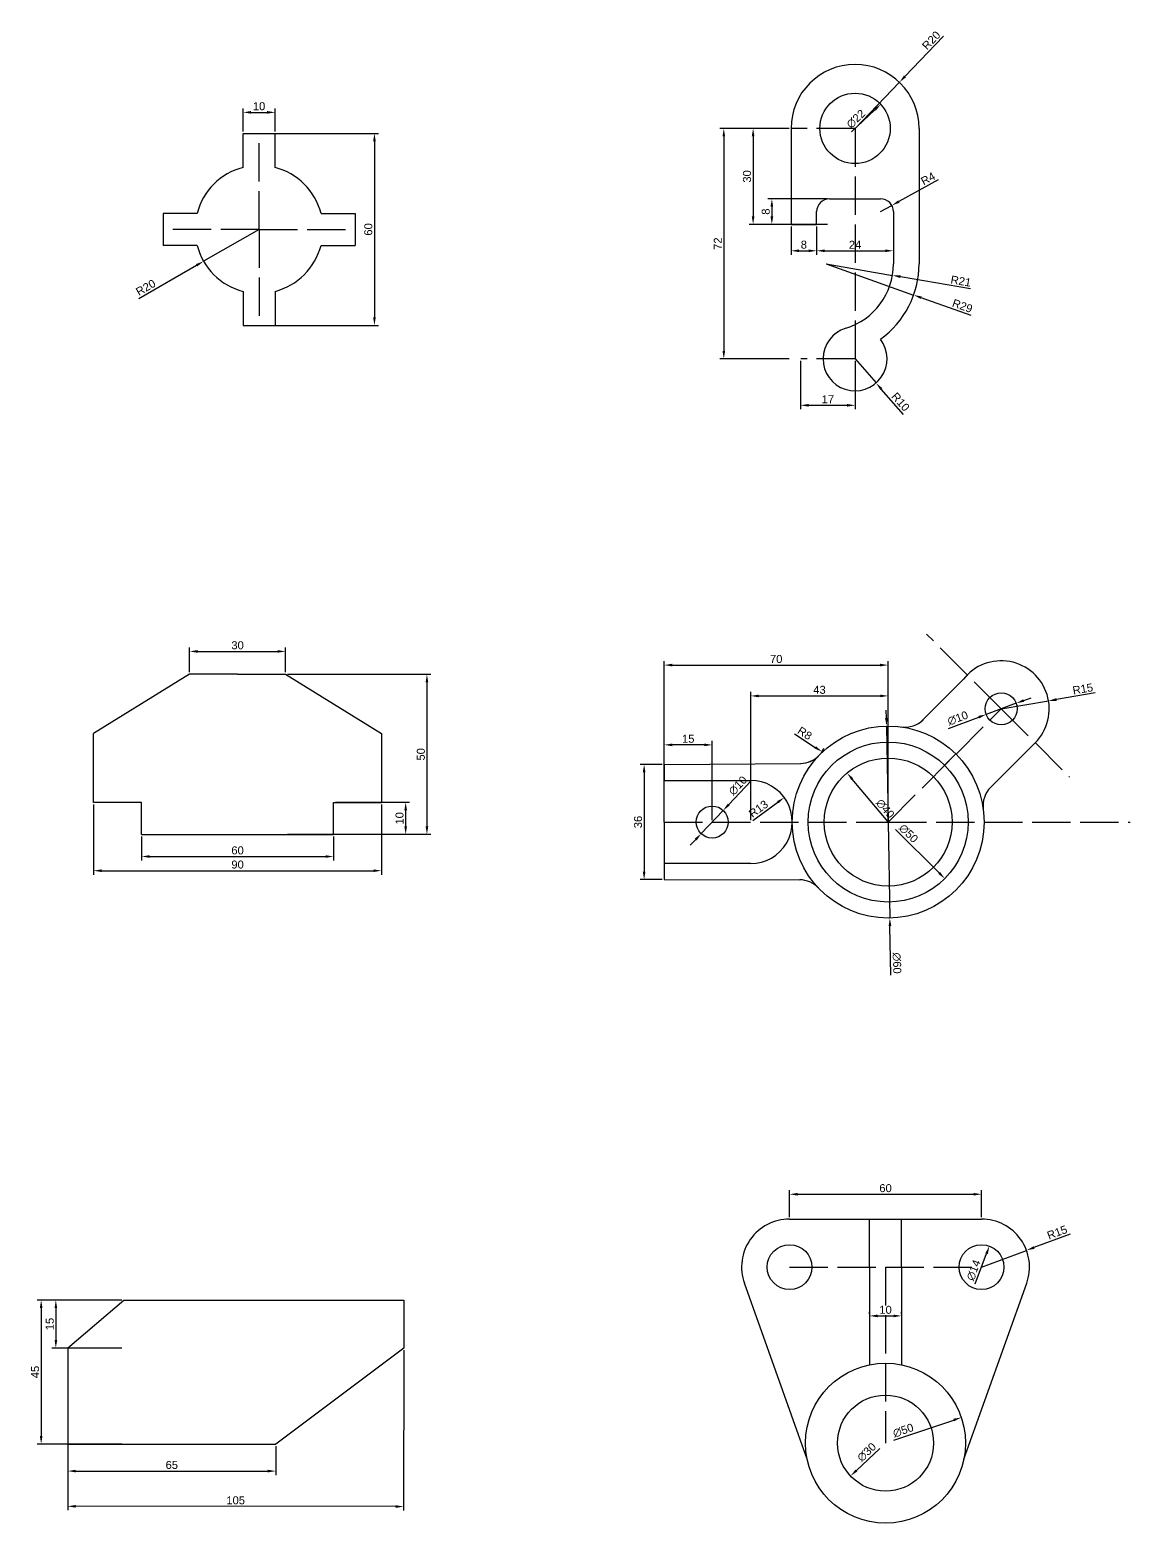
# Model space of a CAD drawing. Header units: millimetres. Extents: x 721 to 8170, y 1595 to 4606.
# Drawn here: x 2151.6 to 2495.5, y 1855.5 to 2322.1 of the extents above; entities that cross this region are included whole.
import ezdxf

# ---------------------------------------------------------------- set-up
doc = ezdxf.new("R2010")
doc.units = ezdxf.units.MM
doc.linetypes.add('ACAD_ISO02W100', pattern=[15, 12, -3])
doc.layers.get('0').update_dxf_attribs({"color": 255})
doc.layers.add('kesikli', color=50, linetype='ACAD_ISO02W100')
doc.styles.get("Standard").update_dxf_attribs({"font": 'arial.ttf'})
doc.dimstyles.new('ISO-25', dxfattribs={"dimtxt": 2.5, "dimasz": 2.5, "dimexe": 1.25, "dimexo": 0.625, "dimtad": 1, "dimtxsty": 'Standard', "dimcen": 2.5, "dimadec": 0, "dimazin": 0, "dimtfac": 1, "dimtmove": 0, "dimatfit": 3, "dimfxl": 1, "dimarcsym": 0})

# ---------------------------------------------------------------- blocks, each defined once
blk = doc.blocks.new('*D107')
at = {"color": 0, "lineweight": -2, "transparency": 16777216}
for p, q in [((2218.23, 2290.35), (2218.23, 2297.55)), ((2220.73, 2296.3), (2225.73, 2296.3)), ((2228.23, 2290.35), (2228.23, 2297.55))]:
    blk.add_line(p, q, dxfattribs=at)
at = {"color": 0, "transparency": 16777216}
for points in [[(2220.73, 2296.72), (2220.73, 2295.88), (2218.23, 2296.3)], [(2225.73, 2296.72), (2225.73, 2295.88), (2228.23, 2296.3)]]:
    blk.add_solid(points, dxfattribs=at)
at = {"layer": 'Defpoints', "color": 0, "transparency": 16777216}
for p in [(2228.23, 2296.3), (2218.23, 2289.72), (2228.23, 2289.72)]:
    blk.add_point(p, dxfattribs=at)
at = {"color": 0, "transparency": 16777216, "insert": (2223.23, 2298.2), "char_height": 2.5, "attachment_point": 5}
blk.add_mtext('10', dxfattribs=at)
blk = doc.blocks.new('*D108')
at = {"color": 0, "lineweight": -2, "transparency": 16777216}
for p, q in [((2223.85, 2289.72), (2260.54, 2289.72)), ((2259.29, 2287.22), (2259.29, 2232.22)), ((2223.85, 2229.72), (2260.54, 2229.72))]:
    blk.add_line(p, q, dxfattribs=at)
at = {"color": 0, "transparency": 16777216}
for points in [[(2258.88, 2287.22), (2259.71, 2287.22), (2259.29, 2289.72)], [(2258.88, 2232.22), (2259.71, 2232.22), (2259.29, 2229.72)]]:
    blk.add_solid(points, dxfattribs=at)
at = {"layer": 'Defpoints', "color": 0, "transparency": 16777216}
for p in [(2223.23, 2289.72), (2223.23, 2229.72), (2259.29, 2229.72)]:
    blk.add_point(p, dxfattribs=at)
at = {"color": 0, "transparency": 16777216, "insert": (2257.39, 2259.72), "char_height": 2.5, "attachment_point": 5, "rotation": 90}
blk.add_mtext('60', dxfattribs=at)
blk = doc.blocks.new('*D109')
at = {"color": 0, "lineweight": -2, "transparency": 16777216}
for p, q in [((2223.23, 2259.72), (2205.88, 2249.77)), ((2185.63, 2238.14), (2203.72, 2248.52))]:
    blk.add_line(p, q, dxfattribs=at)
at = {"color": 0, "transparency": 16777216}
blk.add_solid([(2203.51, 2248.88), (2203.92, 2248.16), (2205.88, 2249.77)], dxfattribs=at)
at = {"layer": 'Defpoints', "color": 0, "transparency": 16777216}
for p in [(2223.23, 2259.72), (2205.88, 2249.77)]:
    blk.add_point(p, dxfattribs=at)
at = {"color": 0, "transparency": 16777216, "insert": (2187.81, 2241.58), "char_height": 2.5, "attachment_point": 5, "rotation": 29.8557}
blk.add_mtext('R20', dxfattribs=at)
blk = doc.blocks.new('*D110')
at = {"color": 0, "lineweight": -2, "transparency": 16777216}
blk.add_line((2408.41, 2290.24), (2415.72, 2297.1), dxfattribs=at)
at = {"color": 0, "transparency": 16777216}
blk.add_solid([(2415.43, 2297.41), (2416, 2296.8), (2417.54, 2298.81)], dxfattribs=at)
at = {"layer": 'Defpoints', "color": 0, "transparency": 16777216}
for p in [(2417.54, 2298.81), (2401.5, 2283.75)]:
    blk.add_point(p, dxfattribs=at)
at = {"color": 0, "transparency": 16777216, "insert": (2409.8, 2294.25), "char_height": 2.5, "attachment_point": 5, "rotation": 43.2073}
blk.add_mtext('∅22', dxfattribs=at)
blk = doc.blocks.new('*D111')
at = {"color": 0, "lineweight": -2, "transparency": 16777216}
for p, q in [((2437.21, 2320.08), (2425.12, 2307.5)), ((2409.52, 2291.28), (2423.38, 2305.7))]:
    blk.add_line(p, q, dxfattribs=at)
at = {"color": 0, "transparency": 16777216}
blk.add_solid([(2424.82, 2307.79), (2425.42, 2307.21), (2423.38, 2305.7)], dxfattribs=at)
at = {"layer": 'Defpoints', "color": 0, "transparency": 16777216}
for p in [(2423.38, 2305.7), (2409.52, 2291.28)]:
    blk.add_point(p, dxfattribs=at)
at = {"color": 0, "transparency": 16777216, "insert": (2433.34, 2318.79), "char_height": 2.5, "attachment_point": 5, "rotation": 46.1206}
blk.add_mtext('R20', dxfattribs=at)
blk = doc.blocks.new('*D112')
at = {"color": 0, "lineweight": -2, "transparency": 16777216}
for p, q in [((2389.52, 2260.66), (2389.52, 2251.8)), ((2397.52, 2260.66), (2397.52, 2251.8)), ((2392.02, 2253.05), (2395.02, 2253.05))]:
    blk.add_line(p, q, dxfattribs=at)
at = {"color": 0, "transparency": 16777216}
for points in [[(2392.02, 2253.46), (2392.02, 2252.63), (2389.52, 2253.05)], [(2395.02, 2253.46), (2395.02, 2252.63), (2397.52, 2253.05)]]:
    blk.add_solid(points, dxfattribs=at)
at = {"layer": 'Defpoints', "color": 0, "transparency": 16777216}
for p in [(2389.52, 2261.28), (2397.52, 2261.28), (2397.52, 2253.05)]:
    blk.add_point(p, dxfattribs=at)
at = {"color": 0, "transparency": 16777216, "insert": (2393.52, 2254.95), "char_height": 2.5, "attachment_point": 5}
blk.add_mtext('8', dxfattribs=at)
blk = doc.blocks.new('*D113')
at = {"color": 0, "lineweight": -2, "transparency": 16777216}
for p, q in [((2388.9, 2291.28), (2376.41, 2291.28)), ((2377.66, 2288.78), (2377.66, 2263.78)), ((2388.9, 2261.28), (2376.41, 2261.28))]:
    blk.add_line(p, q, dxfattribs=at)
at = {"color": 0, "transparency": 16777216}
for points in [[(2377.24, 2288.78), (2378.07, 2288.78), (2377.66, 2291.28)], [(2377.24, 2263.78), (2378.07, 2263.78), (2377.66, 2261.28)]]:
    blk.add_solid(points, dxfattribs=at)
at = {"layer": 'Defpoints', "color": 0, "transparency": 16777216}
for p in [(2389.52, 2291.28), (2377.66, 2261.28), (2389.52, 2261.28)]:
    blk.add_point(p, dxfattribs=at)
at = {"color": 0, "transparency": 16777216, "insert": (2375.75, 2276.28), "char_height": 2.5, "attachment_point": 5, "rotation": 90}
blk.add_mtext('30', dxfattribs=at)
blk = doc.blocks.new('*D114')
at = {"color": 0, "lineweight": -2, "transparency": 16777216}
for p, q in [((2397.52, 2260.66), (2397.52, 2251.8)), ((2421.52, 2260.66), (2421.52, 2251.8)), ((2400.02, 2253.05), (2419.02, 2253.05))]:
    blk.add_line(p, q, dxfattribs=at)
at = {"color": 0, "transparency": 16777216}
for points in [[(2400.02, 2253.46), (2400.02, 2252.63), (2397.52, 2253.05)], [(2419.02, 2253.46), (2419.02, 2252.63), (2421.52, 2253.05)]]:
    blk.add_solid(points, dxfattribs=at)
at = {"layer": 'Defpoints', "color": 0, "transparency": 16777216}
for p in [(2397.52, 2261.28), (2421.52, 2261.28), (2421.52, 2253.05)]:
    blk.add_point(p, dxfattribs=at)
at = {"color": 0, "transparency": 16777216, "insert": (2409.52, 2254.93), "char_height": 2.5, "attachment_point": 5}
blk.add_mtext('24', dxfattribs=at)
blk = doc.blocks.new('*D115')
at = {"color": 0, "lineweight": -2, "transparency": 16777216}
for p, q in [((2400.9, 2269.28), (2382.26, 2269.28)), ((2383.51, 2266.78), (2383.51, 2263.78)), ((2400.9, 2261.28), (2382.26, 2261.28))]:
    blk.add_line(p, q, dxfattribs=at)
at = {"color": 0, "transparency": 16777216}
for points in [[(2383.09, 2266.78), (2383.93, 2266.78), (2383.51, 2269.28)], [(2383.09, 2263.78), (2383.93, 2263.78), (2383.51, 2261.28)]]:
    blk.add_solid(points, dxfattribs=at)
at = {"layer": 'Defpoints', "color": 0, "transparency": 16777216}
for p in [(2401.52, 2269.28), (2383.51, 2261.28), (2401.52, 2261.28)]:
    blk.add_point(p, dxfattribs=at)
at = {"color": 0, "transparency": 16777216, "insert": (2381.61, 2265.28), "char_height": 2.5, "attachment_point": 5, "rotation": 90}
blk.add_mtext('8', dxfattribs=at)
blk = doc.blocks.new('*D116')
at = {"color": 0, "lineweight": -2, "transparency": 16777216}
for p, q in [((2388.9, 2291.28), (2367.25, 2291.28)), ((2368.5, 2288.78), (2368.5, 2221.78)), ((2388.9, 2219.28), (2367.25, 2219.28))]:
    blk.add_line(p, q, dxfattribs=at)
at = {"color": 0, "transparency": 16777216}
for points in [[(2368.08, 2288.78), (2368.91, 2288.78), (2368.5, 2291.28)], [(2368.08, 2221.78), (2368.91, 2221.78), (2368.5, 2219.28)]]:
    blk.add_solid(points, dxfattribs=at)
at = {"layer": 'Defpoints', "color": 0, "transparency": 16777216}
for p in [(2389.52, 2291.28), (2368.5, 2219.28), (2389.52, 2219.28)]:
    blk.add_point(p, dxfattribs=at)
at = {"color": 0, "transparency": 16777216, "insert": (2366.62, 2255.28), "char_height": 2.5, "attachment_point": 5, "rotation": 90}
blk.add_mtext('72', dxfattribs=at)
blk = doc.blocks.new('*D117')
at = {"color": 0, "lineweight": -2, "transparency": 16777216}
for p, q in [((2392.52, 2218.66), (2392.52, 2203.51)), ((2409.52, 2218.66), (2409.52, 2203.51)), ((2395.02, 2204.76), (2407.02, 2204.76))]:
    blk.add_line(p, q, dxfattribs=at)
at = {"color": 0, "transparency": 16777216}
for points in [[(2395.02, 2205.18), (2395.02, 2204.34), (2392.52, 2204.76)], [(2407.02, 2205.18), (2407.02, 2204.34), (2409.52, 2204.76)]]:
    blk.add_solid(points, dxfattribs=at)
at = {"layer": 'Defpoints', "color": 0, "transparency": 16777216}
for p in [(2392.52, 2219.28), (2409.52, 2219.28), (2409.52, 2204.76)]:
    blk.add_point(p, dxfattribs=at)
at = {"color": 0, "transparency": 16777216, "insert": (2401.02, 2206.64), "char_height": 2.5, "attachment_point": 5}
blk.add_mtext('17', dxfattribs=at)
blk = doc.blocks.new('*D118')
at = {"color": 0, "lineweight": -2, "transparency": 16777216}
for p, q in [((2409.52, 2219.28), (2416.08, 2211.74)), ((2424.68, 2201.86), (2417.73, 2209.85))]:
    blk.add_line(p, q, dxfattribs=at)
at = {"color": 0, "transparency": 16777216}
blk.add_solid([(2418.04, 2210.13), (2417.41, 2209.58), (2416.08, 2211.74)], dxfattribs=at)
at = {"layer": 'Defpoints', "color": 0, "transparency": 16777216}
for p in [(2409.52, 2219.28), (2416.08, 2211.74)]:
    blk.add_point(p, dxfattribs=at)
at = {"color": 0, "transparency": 16777216, "insert": (2423.75, 2205.83), "char_height": 2.5, "attachment_point": 5, "rotation": 311.0239}
blk.add_mtext('R10', dxfattribs=at)
blk = doc.blocks.new('*D119')
at = {"color": 0, "lineweight": -2, "transparency": 16777216}
for p, q in [((2400.52, 2248.95), (2421.21, 2245.37)), ((2445.61, 2241.15), (2423.68, 2244.94))]:
    blk.add_line(p, q, dxfattribs=at)
at = {"color": 0, "transparency": 16777216}
blk.add_solid([(2423.75, 2245.35), (2423.61, 2244.53), (2421.21, 2245.37)], dxfattribs=at)
at = {"layer": 'Defpoints', "color": 0, "transparency": 16777216}
for p in [(2400.52, 2248.95), (2421.21, 2245.37)]:
    blk.add_point(p, dxfattribs=at)
at = {"color": 0, "transparency": 16777216, "insert": (2442.61, 2243.58), "char_height": 2.5, "attachment_point": 5, "rotation": 350.1882}
blk.add_mtext('R21', dxfattribs=at)
blk = doc.blocks.new('*D120')
at = {"color": 0, "lineweight": -2, "transparency": 16777216}
for p, q in [((2400.52, 2248.95), (2427.84, 2239.22)), ((2445.85, 2232.81), (2430.2, 2238.38))]:
    blk.add_line(p, q, dxfattribs=at)
at = {"color": 0, "transparency": 16777216}
blk.add_solid([(2430.34, 2238.78), (2430.06, 2237.99), (2427.84, 2239.22)], dxfattribs=at)
at = {"layer": 'Defpoints', "color": 0, "transparency": 16777216}
for p in [(2400.52, 2248.95), (2427.84, 2239.22)]:
    blk.add_point(p, dxfattribs=at)
at = {"color": 0, "transparency": 16777216, "insert": (2443.08, 2235.81), "char_height": 2.5, "attachment_point": 5, "rotation": 340.4043}
blk.add_mtext('R29', dxfattribs=at)
blk = doc.blocks.new('*D121')
at = {"color": 0, "lineweight": -2, "transparency": 16777216}
for p, q in [((2435.54, 2275.23), (2423.21, 2268.43)), ((2417.52, 2265.28), (2421.02, 2267.22))]:
    blk.add_line(p, q, dxfattribs=at)
at = {"color": 0, "transparency": 16777216}
blk.add_solid([(2423.01, 2268.79), (2423.41, 2268.06), (2421.02, 2267.22)], dxfattribs=at)
at = {"layer": 'Defpoints', "color": 0, "transparency": 16777216}
for p in [(2417.52, 2265.28), (2421.02, 2267.22)]:
    blk.add_point(p, dxfattribs=at)
at = {"color": 0, "transparency": 16777216, "insert": (2432.32, 2275.6), "char_height": 2.5, "attachment_point": 5, "rotation": 28.9187}
blk.add_mtext('R4', dxfattribs=at)
blk = doc.blocks.new('*D122')
at = {"color": 0, "lineweight": -2, "transparency": 16777216}
for p, q in [((2201.51, 2121.32), (2201.51, 2129.1)), ((2204.01, 2127.85), (2229.01, 2127.85)), ((2231.51, 2121.32), (2231.51, 2129.1))]:
    blk.add_line(p, q, dxfattribs=at)
at = {"color": 0, "transparency": 16777216}
for points in [[(2204.01, 2128.27), (2204.01, 2127.44), (2201.51, 2127.85)], [(2229.01, 2128.27), (2229.01, 2127.44), (2231.51, 2127.85)]]:
    blk.add_solid(points, dxfattribs=at)
at = {"layer": 'Defpoints', "color": 0, "transparency": 16777216}
for p in [(2231.51, 2127.85), (2201.51, 2120.7), (2231.51, 2120.7)]:
    blk.add_point(p, dxfattribs=at)
at = {"color": 0, "transparency": 16777216, "insert": (2216.51, 2129.76), "char_height": 2.5, "attachment_point": 5}
blk.add_mtext('30', dxfattribs=at)
blk = doc.blocks.new('*D123')
at = {"color": 0, "lineweight": -2, "transparency": 16777216}
for p, q in [((2232.13, 2120.7), (2276.95, 2120.7)), ((2275.7, 2118.2), (2275.7, 2073.2)), ((2232.13, 2070.7), (2276.95, 2070.7))]:
    blk.add_line(p, q, dxfattribs=at)
at = {"color": 0, "transparency": 16777216}
for points in [[(2275.29, 2118.2), (2276.12, 2118.2), (2275.7, 2120.7)], [(2275.29, 2073.2), (2276.12, 2073.2), (2275.7, 2070.7)]]:
    blk.add_solid(points, dxfattribs=at)
at = {"layer": 'Defpoints', "color": 0, "transparency": 16777216}
for p in [(2231.51, 2120.7), (2231.51, 2070.7), (2275.7, 2070.7)]:
    blk.add_point(p, dxfattribs=at)
at = {"color": 0, "transparency": 16777216, "insert": (2273.8, 2095.7), "char_height": 2.5, "attachment_point": 5, "rotation": 90}
blk.add_mtext('50', dxfattribs=at)
blk = doc.blocks.new('*D124')
at = {"color": 0, "lineweight": -2, "transparency": 16777216}
for p, q in [((2247.13, 2080.7), (2270.3, 2080.7)), ((2269.05, 2078.2), (2269.05, 2073.2)), ((2247.13, 2070.7), (2270.3, 2070.7))]:
    blk.add_line(p, q, dxfattribs=at)
at = {"color": 0, "transparency": 16777216}
for points in [[(2268.64, 2078.2), (2269.47, 2078.2), (2269.05, 2080.7)], [(2268.64, 2073.2), (2269.47, 2073.2), (2269.05, 2070.7)]]:
    blk.add_solid(points, dxfattribs=at)
at = {"layer": 'Defpoints', "color": 0, "transparency": 16777216}
for p in [(2246.51, 2080.7), (2246.51, 2070.7), (2269.05, 2070.7)]:
    blk.add_point(p, dxfattribs=at)
at = {"color": 0, "transparency": 16777216, "insert": (2267.15, 2075.7), "char_height": 2.5, "attachment_point": 5, "rotation": 90}
blk.add_mtext('10', dxfattribs=at)
blk = doc.blocks.new('*D125')
at = {"color": 0, "lineweight": -2, "transparency": 16777216}
for p, q in [((2186.51, 2070.07), (2186.51, 2062.52)), ((2246.51, 2070.07), (2246.51, 2062.52)), ((2189.01, 2063.77), (2244.01, 2063.77))]:
    blk.add_line(p, q, dxfattribs=at)
at = {"color": 0, "transparency": 16777216}
for points in [[(2189.01, 2064.18), (2189.01, 2063.35), (2186.51, 2063.77)], [(2244.01, 2064.18), (2244.01, 2063.35), (2246.51, 2063.77)]]:
    blk.add_solid(points, dxfattribs=at)
at = {"layer": 'Defpoints', "color": 0, "transparency": 16777216}
for p in [(2186.51, 2070.7), (2246.51, 2070.7), (2246.51, 2063.77)]:
    blk.add_point(p, dxfattribs=at)
at = {"color": 0, "transparency": 16777216, "insert": (2216.51, 2065.67), "char_height": 2.5, "attachment_point": 5}
blk.add_mtext('60', dxfattribs=at)
blk = doc.blocks.new('*D126')
at = {"color": 0, "lineweight": -2, "transparency": 16777216}
for p, q in [((2171.51, 2080.07), (2171.51, 2058.09)), ((2261.51, 2080.07), (2261.51, 2058.09)), ((2174.01, 2059.34), (2259.01, 2059.34))]:
    blk.add_line(p, q, dxfattribs=at)
at = {"color": 0, "transparency": 16777216}
for points in [[(2174.01, 2059.75), (2174.01, 2058.92), (2171.51, 2059.34)], [(2259.01, 2059.75), (2259.01, 2058.92), (2261.51, 2059.34)]]:
    blk.add_solid(points, dxfattribs=at)
at = {"layer": 'Defpoints', "color": 0, "transparency": 16777216}
for p in [(2171.51, 2080.7), (2261.51, 2080.7), (2261.51, 2059.34)]:
    blk.add_point(p, dxfattribs=at)
at = {"color": 0, "transparency": 16777216, "insert": (2216.51, 2061.24), "char_height": 2.5, "attachment_point": 5}
blk.add_mtext('90', dxfattribs=at)
blk = doc.blocks.new('*D127')
at = {"color": 0, "lineweight": -2, "transparency": 16777216}
blk.add_line((2377.53, 2075), (2385.38, 2080.74), dxfattribs=at)
at = {"color": 0, "transparency": 16777216}
blk.add_solid([(2385.13, 2081.07), (2385.62, 2080.4), (2387.39, 2082.21)], dxfattribs=at)
at = {"layer": 'Defpoints', "color": 0, "transparency": 16777216}
for p in [(2387.39, 2082.21), (2376.9, 2074.54)]:
    blk.add_point(p, dxfattribs=at)
at = {"color": 0, "transparency": 16777216, "insert": (2379.32, 2078.66), "char_height": 2.5, "attachment_point": 5, "rotation": 36.1727}
blk.add_mtext('R13', dxfattribs=at)
blk = doc.blocks.new('*D128')
at = {"color": 0, "lineweight": -2, "transparency": 16777216}
for p, q in [((2484.6, 2114.87), (2472.47, 2112.82)), ((2455.21, 2109.91), (2470.01, 2112.41))]:
    blk.add_line(p, q, dxfattribs=at)
at = {"color": 0, "transparency": 16777216}
blk.add_solid([(2472.4, 2113.23), (2472.54, 2112.41), (2470.01, 2112.41)], dxfattribs=at)
at = {"layer": 'Defpoints', "color": 0, "transparency": 16777216}
for p in [(2455.21, 2109.91), (2470.01, 2112.41)]:
    blk.add_point(p, dxfattribs=at)
at = {"color": 0, "transparency": 16777216, "insert": (2480.71, 2116.14), "char_height": 2.5, "attachment_point": 5, "rotation": 9.5652}
blk.add_mtext('R15', dxfattribs=at)
blk = doc.blocks.new('*D129')
at = {"color": 0, "lineweight": -2, "transparency": 16777216}
for p, q in [((2419.32, 2107.03), (2419.27, 2109.53)), ((2419.36, 2104.53), (2420.39, 2044.54)), ((2420.7, 2026.65), (2420.43, 2042.04))]:
    blk.add_line(p, q, dxfattribs=at)
at = {"color": 0, "transparency": 16777216}
for points in [[(2419.73, 2107.04), (2418.9, 2107.03), (2419.36, 2104.53)], [(2420.85, 2042.05), (2420.02, 2042.04), (2420.39, 2044.54)]]:
    blk.add_solid(points, dxfattribs=at)
at = {"layer": 'Defpoints', "color": 0, "transparency": 16777216}
for p in [(2419.36, 2104.53), (2420.39, 2044.54)]:
    blk.add_point(p, dxfattribs=at)
at = {"color": 0, "transparency": 16777216, "insert": (2422.6, 2030.45), "char_height": 2.5, "attachment_point": 5, "rotation": 270.9849}
blk.add_mtext('∅60', dxfattribs=at)
blk = doc.blocks.new('*D130')
at = {"color": 0, "lineweight": -2, "transparency": 16777216}
blk.add_line((2419.85, 2074.56), (2408.64, 2087.95), dxfattribs=at)
at = {"color": 0, "transparency": 16777216}
blk.add_solid([(2408.96, 2088.22), (2408.32, 2087.69), (2407.03, 2089.87)], dxfattribs=at)
at = {"layer": 'Defpoints', "color": 0, "transparency": 16777216}
for p in [(2407.03, 2089.87), (2432.72, 2059.21)]:
    blk.add_point(p, dxfattribs=at)
at = {"color": 0, "transparency": 16777216, "insert": (2418.94, 2078.72), "char_height": 2.5, "attachment_point": 5, "rotation": 309.9509}
blk.add_mtext('∅40', dxfattribs=at)
blk = doc.blocks.new('*D131')
at = {"color": 0, "lineweight": -2, "transparency": 16777216}
blk.add_line((2422.18, 2072.24), (2435.79, 2058.64), dxfattribs=at)
at = {"color": 0, "transparency": 16777216}
blk.add_solid([(2436.09, 2058.93), (2435.5, 2058.34), (2437.56, 2056.87)], dxfattribs=at)
at = {"layer": 'Defpoints', "color": 0, "transparency": 16777216}
for p in [(2402.19, 2092.21), (2437.56, 2056.87)]:
    blk.add_point(p, dxfattribs=at)
at = {"color": 0, "transparency": 16777216, "insert": (2426.24, 2070.97), "char_height": 2.5, "attachment_point": 5, "rotation": 315.0286}
blk.add_mtext('∅50', dxfattribs=at)
blk = doc.blocks.new('*D132')
at = {"color": 0, "lineweight": -2, "transparency": 16777216}
for p, q in [((2459.9, 2111.65), (2450.53, 2108.18)), ((2462.25, 2112.52), (2464.59, 2113.39)), ((2438.76, 2103.82), (2448.18, 2107.31))]:
    blk.add_line(p, q, dxfattribs=at)
at = {"color": 0, "transparency": 16777216}
for points in [[(2462.1, 2112.91), (2462.39, 2112.13), (2459.9, 2111.65)], [(2448.04, 2107.7), (2448.33, 2106.92), (2450.53, 2108.18)]]:
    blk.add_solid(points, dxfattribs=at)
at = {"layer": 'Defpoints', "color": 0, "transparency": 16777216}
for p in [(2459.9, 2111.65), (2450.53, 2108.18)]:
    blk.add_point(p, dxfattribs=at)
at = {"color": 0, "transparency": 16777216, "insert": (2441.62, 2106.98), "char_height": 2.5, "attachment_point": 5, "rotation": 20.3287}
blk.add_mtext('∅10', dxfattribs=at)
blk = doc.blocks.new('*D133')
at = {"color": 0, "lineweight": -2, "transparency": 16777216}
for p, q in [((2349.25, 2092.54), (2342.34, 2092.54)), ((2343.59, 2090.04), (2343.59, 2059.04)), ((2349.25, 2056.54), (2342.34, 2056.54))]:
    blk.add_line(p, q, dxfattribs=at)
at = {"color": 0, "transparency": 16777216}
for points in [[(2343.17, 2090.04), (2344.01, 2090.04), (2343.59, 2092.54)], [(2343.17, 2059.04), (2344.01, 2059.04), (2343.59, 2056.54)]]:
    blk.add_solid(points, dxfattribs=at)
at = {"layer": 'Defpoints', "color": 0, "transparency": 16777216}
for p in [(2349.87, 2092.54), (2343.59, 2056.54), (2349.87, 2056.54)]:
    blk.add_point(p, dxfattribs=at)
at = {"color": 0, "transparency": 16777216, "insert": (2341.69, 2074.54), "char_height": 2.5, "attachment_point": 5, "rotation": 90}
blk.add_mtext('36', dxfattribs=at)
blk = doc.blocks.new('*D134')
at = {"color": 0, "lineweight": -2, "transparency": 16777216}
for p, q in [((2349.87, 2075.16), (2349.87, 2099.9)), ((2364.87, 2075.16), (2364.87, 2099.9)), ((2362.37, 2098.65), (2352.37, 2098.65))]:
    blk.add_line(p, q, dxfattribs=at)
at = {"color": 0, "transparency": 16777216}
for points in [[(2352.37, 2099.07), (2352.37, 2098.23), (2349.87, 2098.65)], [(2362.37, 2099.07), (2362.37, 2098.23), (2364.87, 2098.65)]]:
    blk.add_solid(points, dxfattribs=at)
at = {"layer": 'Defpoints', "color": 0, "transparency": 16777216}
for p in [(2349.87, 2098.65), (2349.87, 2074.54), (2364.87, 2074.54)]:
    blk.add_point(p, dxfattribs=at)
at = {"color": 0, "transparency": 16777216, "insert": (2357.37, 2100.55), "char_height": 2.5, "attachment_point": 5}
blk.add_mtext('15', dxfattribs=at)
blk = doc.blocks.new('*D135')
at = {"color": 0, "lineweight": -2, "transparency": 16777216}
for p, q in [((2349.87, 2075.16), (2349.87, 2124.84)), ((2352.37, 2123.59), (2417.37, 2123.59)), ((2419.87, 2075.16), (2419.87, 2124.84))]:
    blk.add_line(p, q, dxfattribs=at)
at = {"color": 0, "transparency": 16777216}
for points in [[(2352.37, 2124), (2352.37, 2123.17), (2349.87, 2123.59)], [(2417.37, 2124), (2417.37, 2123.17), (2419.87, 2123.59)]]:
    blk.add_solid(points, dxfattribs=at)
at = {"layer": 'Defpoints', "color": 0, "transparency": 16777216}
for p in [(2419.87, 2123.59), (2349.87, 2074.54), (2419.87, 2074.54)]:
    blk.add_point(p, dxfattribs=at)
at = {"color": 0, "transparency": 16777216, "insert": (2384.87, 2125.49), "char_height": 2.5, "attachment_point": 5}
blk.add_mtext('70', dxfattribs=at)
blk = doc.blocks.new('*D136')
at = {"color": 0, "lineweight": -2, "transparency": 16777216}
for p, q in [((2376.9, 2075.16), (2376.9, 2115.2)), ((2379.4, 2113.95), (2417.4, 2113.95)), ((2419.9, 2075.16), (2419.9, 2115.2))]:
    blk.add_line(p, q, dxfattribs=at)
at = {"color": 0, "transparency": 16777216}
for points in [[(2379.4, 2114.36), (2379.4, 2113.53), (2376.9, 2113.95)], [(2417.4, 2114.36), (2417.4, 2113.53), (2419.9, 2113.95)]]:
    blk.add_solid(points, dxfattribs=at)
at = {"layer": 'Defpoints', "color": 0, "transparency": 16777216}
for p in [(2419.9, 2113.95), (2376.9, 2074.54), (2419.9, 2074.54)]:
    blk.add_point(p, dxfattribs=at)
at = {"color": 0, "transparency": 16777216, "insert": (2398.4, 2115.85), "char_height": 2.5, "attachment_point": 5}
blk.add_mtext('43', dxfattribs=at)
blk = doc.blocks.new('*D137')
at = {"color": 0, "lineweight": -2, "transparency": 16777216}
for p, q in [((2376.93, 2087.29), (2370.03, 2079.99)), ((2361.44, 2070.91), (2368.31, 2078.17)), ((2359.72, 2069.09), (2358, 2067.27))]:
    blk.add_line(p, q, dxfattribs=at)
at = {"color": 0, "transparency": 16777216}
for points in [[(2369.72, 2080.28), (2370.33, 2079.7), (2368.31, 2078.17)], [(2359.42, 2069.38), (2360.02, 2068.8), (2361.44, 2070.91)]]:
    blk.add_solid(points, dxfattribs=at)
at = {"layer": 'Defpoints', "color": 0, "transparency": 16777216}
for p in [(2368.31, 2078.17), (2361.44, 2070.91)]:
    blk.add_point(p, dxfattribs=at)
at = {"color": 0, "transparency": 16777216, "insert": (2372.9, 2085.9), "char_height": 2.5, "attachment_point": 5, "rotation": 46.6061}
blk.add_mtext('∅10', dxfattribs=at)
blk = doc.blocks.new('*D138')
at = {"color": 0, "lineweight": -2, "transparency": 16777216}
blk.add_line((2390.55, 2102.1), (2397.09, 2097.88), dxfattribs=at)
blk.add_arc((2392.47, 2100.86), 8, 320.6306, 336.0544, dxfattribs=at)
at = {"color": 0, "transparency": 16777216}
blk.add_solid([(2397.31, 2098.22), (2396.86, 2097.53), (2399.19, 2096.52)], dxfattribs=at)
at = {"layer": 'Defpoints', "color": 0, "transparency": 16777216}
for p in [(2392.47, 2100.86), (2399.19, 2096.52)]:
    blk.add_point(p, dxfattribs=at)
at = {"color": 0, "transparency": 16777216, "insert": (2393.8, 2102.27), "char_height": 2.5, "attachment_point": 5, "rotation": 327.1019}
blk.add_mtext('R8', dxfattribs=at)
blk = doc.blocks.new('*D139')
at = {"color": 0, "lineweight": -2, "transparency": 16777216}
for p, q in [((2163.45, 1879.55), (2163.45, 1870.48)), ((2228.45, 1879.55), (2228.45, 1870.48)), ((2165.95, 1871.73), (2225.95, 1871.73))]:
    blk.add_line(p, q, dxfattribs=at)
at = {"color": 0, "transparency": 16777216}
for points in [[(2165.95, 1872.15), (2165.95, 1871.31), (2163.45, 1871.73)], [(2225.95, 1872.15), (2225.95, 1871.31), (2228.45, 1871.73)]]:
    blk.add_solid(points, dxfattribs=at)
at = {"layer": 'Defpoints', "color": 0, "transparency": 16777216}
for p in [(2163.45, 1880.18), (2228.45, 1880.18), (2228.45, 1871.73)]:
    blk.add_point(p, dxfattribs=at)
at = {"color": 0, "transparency": 16777216, "insert": (2195.95, 1873.63), "char_height": 2.5, "attachment_point": 5}
blk.add_mtext('65', dxfattribs=at)
blk = doc.blocks.new('*D140')
at = {"color": 0, "lineweight": -2, "transparency": 16777216}
for p, q in [((2163.45, 1909.63), (2163.41, 1859.47)), ((2268.45, 1909.55), (2268.41, 1859.39)), ((2265.91, 1860.64), (2165.91, 1860.72))]:
    blk.add_line(p, q, dxfattribs=at)
at = {"color": 0, "transparency": 16777216}
for points in [[(2165.91, 1861.13), (2165.91, 1860.3), (2163.41, 1860.72)], [(2265.91, 1861.06), (2265.91, 1860.23), (2268.41, 1860.64)]]:
    blk.add_solid(points, dxfattribs=at)
at = {"layer": 'Defpoints', "color": 0, "transparency": 16777216}
for p in [(2163.45, 1910.25), (2268.45, 1910.18), (2163.41, 1860.72)]:
    blk.add_point(p, dxfattribs=at)
at = {"color": 0, "transparency": 16777216, "insert": (2215.92, 1862.58), "char_height": 2.5, "attachment_point": 5, "rotation": 359.9578}
blk.add_mtext('105', dxfattribs=at)
blk = doc.blocks.new('*D141')
at = {"color": 0, "lineweight": -2, "transparency": 16777216}
for p, q in [((2180.32, 1925.18), (2153.87, 1925.18)), ((2155.12, 1922.68), (2155.12, 1882.68)), ((2180.32, 1880.18), (2153.87, 1880.18))]:
    blk.add_line(p, q, dxfattribs=at)
at = {"color": 0, "transparency": 16777216}
for points in [[(2154.71, 1922.68), (2155.54, 1922.68), (2155.12, 1925.18)], [(2154.71, 1882.68), (2155.54, 1882.68), (2155.12, 1880.18)]]:
    blk.add_solid(points, dxfattribs=at)
at = {"layer": 'Defpoints', "color": 0, "transparency": 16777216}
for p in [(2180.95, 1925.18), (2155.12, 1880.18), (2180.95, 1880.18)]:
    blk.add_point(p, dxfattribs=at)
at = {"color": 0, "transparency": 16777216, "insert": (2153.23, 1902.68), "char_height": 2.5, "attachment_point": 5, "rotation": 90}
blk.add_mtext('45', dxfattribs=at)
blk = doc.blocks.new('*D142')
at = {"color": 0, "lineweight": -2, "transparency": 16777216}
for p, q in [((2180.32, 1925.18), (2158.46, 1925.18)), ((2159.71, 1922.68), (2159.71, 1912.68)), ((2180.32, 1910.18), (2158.46, 1910.18))]:
    blk.add_line(p, q, dxfattribs=at)
at = {"color": 0, "transparency": 16777216}
for points in [[(2159.3, 1922.68), (2160.13, 1922.68), (2159.71, 1925.18)], [(2159.3, 1912.68), (2160.13, 1912.68), (2159.71, 1910.18)]]:
    blk.add_solid(points, dxfattribs=at)
at = {"layer": 'Defpoints', "color": 0, "transparency": 16777216}
for p in [(2180.95, 1925.18), (2159.71, 1910.18), (2180.95, 1910.18)]:
    blk.add_point(p, dxfattribs=at)
at = {"color": 0, "transparency": 16777216, "insert": (2157.81, 1917.68), "char_height": 2.5, "attachment_point": 5, "rotation": 90}
blk.add_mtext('15', dxfattribs=at)
blk = doc.blocks.new('*D143')
at = {"color": 0, "lineweight": -2, "transparency": 16777216}
blk.add_line((2421.64, 1881.34), (2440.35, 1887.69), dxfattribs=at)
at = {"color": 0, "transparency": 16777216}
blk.add_solid([(2440.22, 1888.08), (2440.49, 1887.29), (2442.72, 1888.49)], dxfattribs=at)
at = {"layer": 'Defpoints', "color": 0, "transparency": 16777216}
for p in [(2442.72, 1888.49), (2395.37, 1872.44)]:
    blk.add_point(p, dxfattribs=at)
at = {"color": 0, "transparency": 16777216, "insert": (2424.58, 1884.42), "char_height": 2.5, "attachment_point": 5, "rotation": 18.7295}
blk.add_mtext('∅50', dxfattribs=at)
blk = doc.blocks.new('*D144')
at = {"color": 0, "lineweight": -2, "transparency": 16777216}
blk.add_line((2417.26, 1878.78), (2409.94, 1871.9), dxfattribs=at)
at = {"color": 0, "transparency": 16777216}
blk.add_solid([(2409.66, 1872.2), (2410.23, 1871.6), (2408.12, 1870.19)], dxfattribs=at)
at = {"layer": 'Defpoints', "color": 0, "transparency": 16777216}
for p in [(2429.97, 1890.74), (2408.12, 1870.19)]:
    blk.add_point(p, dxfattribs=at)
at = {"color": 0, "transparency": 16777216, "insert": (2413.16, 1877.63), "char_height": 2.5, "attachment_point": 5, "rotation": 43.2458}
blk.add_mtext('∅30', dxfattribs=at)
blk = doc.blocks.new('*D145')
at = {"color": 0, "lineweight": -2, "transparency": 16777216}
for p, q in [((2476.75, 1945.8), (2465.44, 1941.58)), ((2449.05, 1935.46), (2463.1, 1940.7))]:
    blk.add_line(p, q, dxfattribs=at)
at = {"color": 0, "transparency": 16777216}
blk.add_solid([(2465.3, 1941.97), (2465.59, 1941.19), (2463.1, 1940.7)], dxfattribs=at)
at = {"layer": 'Defpoints', "color": 0, "transparency": 16777216}
for p in [(2463.1, 1940.7), (2449.05, 1935.46)]:
    blk.add_point(p, dxfattribs=at)
at = {"color": 0, "transparency": 16777216, "insert": (2472.69, 1946.31), "char_height": 2.5, "attachment_point": 5, "rotation": 20.4521}
blk.add_mtext('R15', dxfattribs=at)
blk = doc.blocks.new('*D146')
at = {"color": 0, "lineweight": -2, "transparency": 16777216}
blk.add_line((2447.1, 1930.28), (2450.63, 1939.68), dxfattribs=at)
at = {"color": 0, "transparency": 16777216}
blk.add_solid([(2450.24, 1939.82), (2451.02, 1939.53), (2451.51, 1942.02)], dxfattribs=at)
at = {"layer": 'Defpoints', "color": 0, "transparency": 16777216}
for p in [(2451.51, 1942.02), (2446.58, 1928.91)]:
    blk.add_point(p, dxfattribs=at)
at = {"color": 0, "transparency": 16777216, "insert": (2446.58, 1934.5), "char_height": 2.5, "attachment_point": 5, "rotation": 69.4052}
blk.add_mtext('∅14', dxfattribs=at)
blk = doc.blocks.new('*D147')
at = {"color": 0, "lineweight": -2, "transparency": 16777216}
for p, q in [((2389.05, 1951.09), (2389.05, 1959.48)), ((2391.55, 1958.23), (2446.55, 1958.23)), ((2449.05, 1951.09), (2449.05, 1959.48))]:
    blk.add_line(p, q, dxfattribs=at)
at = {"color": 0, "transparency": 16777216}
for points in [[(2391.55, 1958.64), (2391.55, 1957.81), (2389.05, 1958.23)], [(2446.55, 1958.64), (2446.55, 1957.81), (2449.05, 1958.23)]]:
    blk.add_solid(points, dxfattribs=at)
at = {"layer": 'Defpoints', "color": 0, "transparency": 16777216}
for p in [(2449.05, 1958.23), (2389.05, 1950.46), (2449.05, 1950.46)]:
    blk.add_point(p, dxfattribs=at)
at = {"color": 0, "transparency": 16777216, "insert": (2419.05, 1960.13), "char_height": 2.5, "attachment_point": 5}
blk.add_mtext('60', dxfattribs=at)
blk = doc.blocks.new('*D148')
at = {"color": 0, "lineweight": -2, "transparency": 16777216}
for p, q in [((2414.05, 1920.84), (2414.05, 1921.46)), ((2416.55, 1920.21), (2421.55, 1920.21)), ((2424.05, 1920.84), (2424.05, 1921.46))]:
    blk.add_line(p, q, dxfattribs=at)
at = {"color": 0, "transparency": 16777216}
for points in [[(2416.55, 1920.63), (2416.55, 1919.79), (2414.05, 1920.21)], [(2421.55, 1920.63), (2421.55, 1919.79), (2424.05, 1920.21)]]:
    blk.add_solid(points, dxfattribs=at)
at = {"layer": 'Defpoints', "color": 0, "transparency": 16777216}
for p in [(2414.05, 1920.21), (2424.05, 1920.21), (2424.05, 1920.21)]:
    blk.add_point(p, dxfattribs=at)
at = {"color": 0, "transparency": 16777216, "insert": (2419.05, 1922.11), "char_height": 2.5, "attachment_point": 5}
blk.add_mtext('10', dxfattribs=at)

msp = doc.modelspace()

# ---------------------------------------------------------------- linework, layer by layer
for p, q in [((2389.521, 2291.282), (2389.521, 2261.282)), ((2429.521, 2291.282), (2429.521, 2248.947)), ((2218.229, 2289.723), (2228.229, 2289.723)), ((2218.229, 2279.088), (2218.229, 2289.723)), ((2228.229, 2279.088), (2228.229, 2289.723)), ((2401.521, 2269.282), (2417.521, 2269.282)), ((2193.229, 2264.723), (2193.229, 2254.723)), ((2203.864, 2264.723), (2193.229, 2264.723)), ((2242.594, 2264.723), (2253.229, 2264.723)), ((2253.229, 2264.723), (2253.229, 2254.723)), ((2397.521, 2261.282), (2397.521, 2265.282)), ((2421.521, 2265.282), (2421.521, 2248.947)), ((2389.521, 2261.282), (2397.521, 2261.282)), ((2203.864, 2254.723), (2193.229, 2254.723)), ((2242.594, 2254.723), (2253.229, 2254.723)), ((2218.229, 2240.358), (2218.229, 2229.723)), ((2228.229, 2240.358), (2228.229, 2229.723)), ((2218.229, 2229.723), (2228.229, 2229.723)), ((2201.506, 2120.696), (2171.506, 2102.202)), ((2216.506, 2120.696), (2201.506, 2120.696)), ((2216.506, 2120.696), (2231.506, 2120.696)), ((2231.506, 2120.696), (2261.506, 2102.202)), ((2444.685, 2120.441), (2430.409, 2106.164)), ((2430.409, 2106.164), (2430.765, 2106.52)), ((2171.506, 2080.696), (2171.506, 2102.202)), ((2261.506, 2102.202), (2261.506, 2080.696)), ((2465.82, 2099.306), (2451.543, 2085.03)), ((2349.875, 2092.539), (2392.529, 2092.863)), ((2349.875, 2074.539), (2349.875, 2092.539)), ((2349.875, 2092.539), (2349.901, 2087.539)), ((2349.901, 2087.539), (2376.901, 2087.539)), ((2451.543, 2085.03), (2451.866, 2085.353)), ((2186.506, 2080.696), (2171.506, 2080.696)), ((2186.506, 2070.696), (2186.506, 2080.696)), ((2246.506, 2070.696), (2246.506, 2080.696)), ((2246.506, 2080.696), (2261.506, 2080.696)), ((2349.875, 2074.539), (2349.875, 2056.539)), ((2186.506, 2070.696), (2246.506, 2070.696)), ((2376.901, 2061.539), (2349.875, 2061.539)), ((2349.875, 2056.539), (2392.223, 2056.485)), ((2389.046, 1950.463), (2449.046, 1950.463)), ((2414.046, 1935.463), (2414.046, 1950.463)), ((2424.046, 1935.463), (2424.046, 1950.463)), ((2414.046, 1935.463), (2414.046, 1904.958)), ((2424.046, 1935.463), (2424.046, 1904.958)), ((2394.56, 1875.421), (2374.92, 1930.419)), ((2443.532, 1875.421), (2463.172, 1930.419)), ((2163.36, 1910.178), (2180.947, 1925.177)), ((2180.947, 1925.177), (2268.451, 1925.177)), ((2268.451, 1925.177), (2268.451, 1910.177)), ((2163.451, 1910.255), (2163.451, 1880.177)), ((2268.451, 1910.177), (2228.451, 1880.177)), ((2163.451, 1880.177), (2228.451, 1880.177))]:
    msp.add_line(p, q)
for centre, radius in [((2409.521, 2291.282), 11), ((2455.214, 2109.914), 5), ((2419.875, 2074.539), 30), ((2419.875, 2074.539), 25), ((2419.875, 2074.539), 20), ((2364.875, 2074.539), 5), ((2389.046, 1935.463), 7), ((2449.046, 1935.463), 7), ((2419.046, 1880.463), 25), ((2419.046, 1880.463), 15)]:
    msp.add_circle(centre, radius)
for centre, radius, start, end in [((2409.521, 2291.282), 20, 0, 180), ((2223.229, 2259.723), 20, 104.47751, 165.52249), ((2223.229, 2259.723), 20, 14.47751, 75.52249), ((2401.521, 2265.282), 4, 90, 180), ((2417.521, 2265.282), 4, 0, 90), ((2223.229, 2259.723), 20, 194.47751, 255.52249), ((2223.229, 2259.723), 20, 284.47751, 345.52249), ((2400.521, 2248.947), 21, 286.87727, 0), ((2400.521, 2248.947), 29, 305.68472, 0), ((2409.521, 2219.282), 10, 106.87727, 37.66083), ((2455.214, 2109.914), 15, 314.99387, 141.98347), ((2425.108, 2112.177), 8, 262.08447, 315), ((2392.469, 2100.862), 8, 270, 316.15432), ((2392.469, 2100.862), 8, 270.43457, 316.15432), ((2376.901, 2074.539), 13, 269.81558, 90), ((2457.523, 2079.696), 8, 135, 187.7995), ((2392.213, 2048.485), 8, 43.28579, 89.92661), ((2389.046, 1935.463), 15, 90, 199.65204), ((2449.046, 1935.463), 15, 340.34796, 90)]:
    msp.add_arc(centre, radius, start, end)
at = {"layer": 'kesikli'}
for p, q in [((2409.521, 2291.282), (2389.521, 2291.282)), ((2409.521, 2291.282), (2409.521, 2219.282)), ((2223.229, 2259.723), (2223.229, 2289.723)), ((2223.229, 2259.723), (2193.229, 2259.723)), ((2223.229, 2259.723), (2253.229, 2259.723)), ((2223.229, 2259.723), (2223.229, 2229.723)), ((2409.521, 2219.282), (2392.521, 2219.282)), ((2455.213, 2109.913), (2431.877, 2133.25)), ((2419.875, 2074.539), (2455.214, 2109.914)), ((2455.122, 2110.002), (2455.214, 2109.914)), ((2455.168, 2109.958), (2476.599, 2088.528)), ((2437.498, 2092.27), (2441.023, 2095.817)), ((2349.875, 2074.539), (2419.875, 2074.539)), ((2419.875, 2074.539), (2495.506, 2074.539)), ((2389.046, 1935.463), (2449.046, 1935.463)), ((2419.046, 1935.463), (2419.046, 1880.463))]:
    msp.add_line(p, q, dxfattribs=at)

# ---------------------------------------------------------------- dimensions: what is measured, and where the dimension line sits
for center, mpoint, picture, middle in [((2409.521, 2291.282), (2423.384, 2305.698), '*D111', (2434.71, 2317.477)), ((2417.521, 2265.282), (2421.022, 2267.217), '*D121', (2433.229, 2273.96)), ((2223.229, 2259.723), (2205.883, 2249.766), '*D109', (2188.755, 2239.935)), ((2400.521, 2248.947), (2421.214, 2245.369), '*D119', (2442.287, 2241.724)), ((2400.521, 2248.947), (2427.842, 2239.221), '*D120', (2442.445, 2234.022)), ((2409.521, 2219.282), (2416.085, 2211.738), '*D118', (2422.314, 2204.578)), ((2455.214, 2109.914), (2470.006, 2112.407), '*D128', (2481.025, 2114.264)), ((2392.469, 2100.862), (2399.186, 2096.517), '*D138', (2392.768, 2100.669)), ((2376.901, 2074.539), (2387.395, 2082.212), '*D127', (2380.443, 2077.129)), ((2449.046, 1935.463), (2463.101, 1940.705), '*D145', (2473.358, 1944.53))]:
    dim = msp.add_radius_dim(center=center, mpoint=mpoint, dimstyle='ISO-25')
    dim.commit()
    dim.dimension.update_dxf_attribs({"geometry": picture, "text_midpoint": middle, "dimtype": 164})
for base, p1, p2, picture, middle in [((2228.229, 2296.302), (2218.229, 2289.723), (2228.229, 2289.723), '*D107', (2223.229, 2298.203)), ((2397.521, 2253.047), (2389.521, 2261.282), (2397.521, 2261.282), '*D112', (2393.521, 2254.948)), ((2421.521, 2253.045), (2397.521, 2261.282), (2421.521, 2261.282), '*D114', (2409.521, 2254.926)), ((2409.521, 2204.762), (2392.521, 2219.282), (2409.521, 2219.282), '*D117', (2401.021, 2206.642)), ((2231.506, 2127.854), (2201.506, 2120.696), (2231.506, 2120.696), '*D122', (2216.506, 2129.756)), ((2419.875, 2123.585), (2349.875, 2074.539), (2419.875, 2074.539), '*D135', (2384.875, 2125.487)), ((2419.901, 2113.947), (2376.901, 2074.539), (2419.901, 2074.539), '*D136', (2398.401, 2115.849)), ((2349.875, 2098.649), (2364.875, 2074.539), (2349.875, 2074.539), '*D134', (2357.375, 2100.551)), ((2261.506, 2059.337), (2171.506, 2080.696), (2261.506, 2080.696), '*D126', (2216.506, 2061.239)), ((2246.506, 2063.768), (2186.506, 2070.696), (2246.506, 2070.696), '*D125', (2216.506, 2065.669)), ((2449.046, 1958.228), (2389.046, 1950.463), (2449.046, 1950.463), '*D147', (2419.046, 1960.13)), ((2424.046, 1920.211), (2414.046, 1920.211), (2424.046, 1920.211), '*D148', (2419.046, 1922.112)), ((2228.451, 1871.729), (2163.451, 1880.177), (2228.451, 1880.177), '*D139', (2195.951, 1873.63))]:
    dim = msp.add_linear_dim(base=base, p1=p1, p2=p2, dimstyle='ISO-25')
    dim.commit()
    dim.dimension.update_dxf_attribs({"geometry": picture, "text_midpoint": middle})
for p1, p2, picture, middle in [((2401.504, 2283.751), (2417.539, 2298.813), '*D110', (2411.152, 2292.814)), ((2419.359, 2104.535), (2420.39, 2044.544), '*D129', (2420.633, 2030.417)), ((2402.188, 2092.208), (2437.561, 2056.87), '*D131', (2424.846, 2069.573)), ((2432.717, 2059.207), (2407.032, 2089.871), '*D130', (2417.433, 2077.454)), ((2446.584, 1928.911), (2451.508, 1942.016), '*D146', (2448.423, 1933.806)), ((2429.972, 1890.74), (2408.12, 1870.186), '*D144', (2414.509, 1876.196)), ((2395.37, 1872.436), (2442.722, 1888.491), '*D143', (2425.208, 1882.552))]:
    dim = msp.add_diameter_dim_2p(p1=p1, p2=p2, dimstyle='ISO-25')
    dim.commit()
    dim.dimension.update_dxf_attribs({"geometry": picture, "text_midpoint": middle, "dimtype": 163})
for base, p1, p2, picture, middle in [((2368.496, 2219.282), (2389.521, 2291.282), (2389.521, 2219.282), '*D116', (2366.616, 2255.282)), ((2377.657, 2261.282), (2389.521, 2291.282), (2389.521, 2261.282), '*D113', (2375.754, 2276.282)), ((2259.293, 2229.723), (2223.229, 2289.723), (2223.229, 2229.723), '*D108', (2257.391, 2259.723)), ((2383.511, 2261.282), (2401.521, 2269.282), (2401.521, 2261.282), '*D115', (2381.61, 2265.282)), ((2275.704, 2070.696), (2231.506, 2120.696), (2231.506, 2070.696), '*D123', (2273.803, 2095.696)), ((2343.591, 2056.539), (2349.875, 2092.539), (2349.875, 2056.539), '*D133', (2341.689, 2074.539)), ((2269.053, 2070.696), (2246.506, 2080.696), (2246.506, 2070.696), '*D124', (2267.152, 2075.696)), ((2155.122, 1880.177), (2180.947, 1925.177), (2180.947, 1880.177), '*D141', (2153.226, 1902.677)), ((2159.715, 1910.177), (2180.947, 1925.177), (2180.947, 1910.177), '*D142', (2157.813, 1917.677))]:
    dim = msp.add_linear_dim(base=base, p1=p1, p2=p2, angle=90, dimstyle='ISO-25')
    dim.commit()
    dim.dimension.update_dxf_attribs({"geometry": picture, "text_midpoint": middle})
for p1, p2, picture, middle in [((2459.903, 2111.651), (2450.526, 2108.177), '*D132', (2442.301, 2105.13)), ((2361.44, 2070.906), (2368.31, 2078.172), '*D137', (2374.336, 2084.546))]:
    dim = msp.add_diameter_dim_2p(p1=p1, p2=p2, dimstyle='ISO-25')
    dim.commit()
    dim.dimension.update_dxf_attribs({"geometry": picture, "text_midpoint": middle})
dim = msp.add_aligned_dim(p1=(2268.451, 1910.177), p2=(2163.451, 1910.255), distance=49.538, dimstyle='ISO-25')
dim.commit()
dim.dimension.update_dxf_attribs({"geometry": '*D140', "text_midpoint": (2215.916, 1862.58)})

doc.saveas('drawing.dxf')
